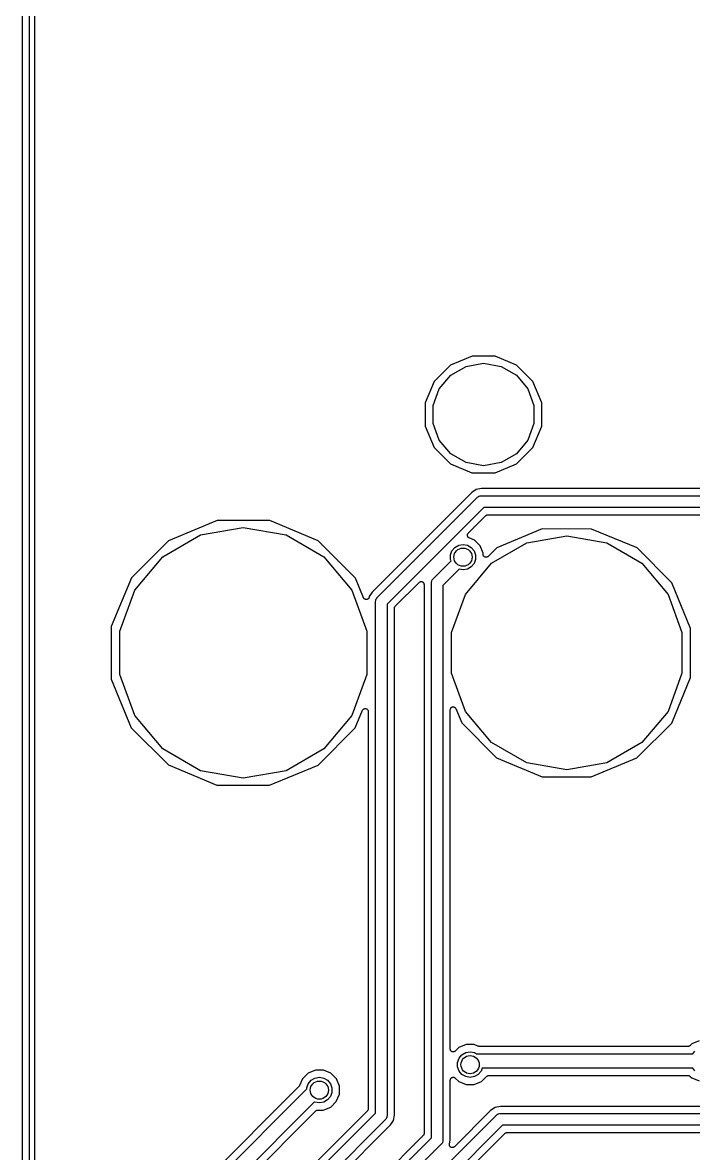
# Model space of a CAD drawing. Extents: x 51 to 137, y -158 to -25.
# Drawn here: x 50.69 to 74.08, y -91.5 to -52.08 of the extents above; entities that cross this region are included whole.
import ezdxf

# ---------------------------------------------------------------- set-up
doc = ezdxf.new("R2010")
doc.units = 0
doc.header["$MEASUREMENT"] = 0
doc.layers.add('BLACK', color=7, linetype='CONTINUOUS')

msp = doc.modelspace()

# ---------------------------------------------------------------- linework, layer by layer
at = {"layer": 'Black'}
for p, q in [((50.6857, -119.921), (50.6857, -28.1813)), ((50.9143, -28.1913), (50.9143, -119.916)), ((51.1175, -119.88), (51.1175, -28.2226)), ((66.3615, -63.7104), (65.6144, -64.0191)), ((67.1699, -63.7112), (66.3615, -63.7104)), ((67.9164, -64.0212), (67.1699, -63.7112)), ((65.6144, -64.0191), (65.0423, -64.5903)), ((65.6167, -64.3756), (66.1535, -64.0656)), ((66.1535, -64.0656), (66.7639, -63.958)), ((66.7639, -63.958), (67.3743, -64.0656)), ((67.3743, -64.0656), (67.9111, -64.3756)), ((68.4875, -64.5933), (67.9164, -64.0212)), ((65.0423, -64.5903), (64.7323, -65.3368)), ((65.2182, -64.8504), (65.6167, -64.3756)), ((67.9111, -64.3756), (68.3096, -64.8504)), ((68.7963, -65.3404), (68.4875, -64.5933)), ((65.0062, -65.4329), (65.2182, -64.8504)), ((68.3096, -64.8504), (68.5216, -65.4329)), ((64.7323, -65.3368), (64.7315, -66.1452)), ((68.7955, -66.1488), (68.7963, -65.3404)), ((65.0062, -66.0527), (65.0062, -65.4329)), ((68.5216, -65.4329), (68.5216, -66.0527)), ((64.7315, -66.1452), (65.0402, -66.8923)), ((65.2182, -66.6352), (65.0062, -66.0527)), ((68.5216, -66.0527), (68.3096, -66.6352)), ((68.4855, -66.8953), (68.7955, -66.1488)), ((65.0402, -66.8923), (65.6114, -67.4644)), ((65.6167, -67.11), (65.2182, -66.6352)), ((68.3096, -66.6352), (67.9111, -67.11)), ((67.9134, -67.4664), (68.4855, -66.8953)), ((66.1535, -67.42), (65.6167, -67.11)), ((67.9111, -67.11), (67.3743, -67.42)), ((65.6114, -67.4644), (66.3579, -67.7744)), ((66.7639, -67.5276), (66.1535, -67.42)), ((66.3579, -67.7744), (67.1663, -67.7752)), ((67.3743, -67.42), (66.7639, -67.5276)), ((67.1663, -67.7752), (67.9134, -67.4664)), ((66.354, -68.4615), (62.8819, -71.9336)), ((66.5102, -68.3571), (66.354, -68.4615)), ((66.6944, -68.3205), (66.5102, -68.3571)), ((66.6411, -68.5821), (66.6667, -68.5753)), ((66.6667, -68.5753), (66.6756, -68.5761)), ((66.6756, -68.5761), (66.6844, -68.5745)), ((66.6844, -68.5745), (74.4714, -68.5745)), ((74.3241, -68.3205), (66.6944, -68.3205)), ((63.0544, -72.1203), (66.5407, -68.634)), ((66.5407, -68.634), (66.548, -68.6289)), ((66.548, -68.6289), (66.5538, -68.622)), ((66.5538, -68.622), (66.5768, -68.6088)), ((66.5768, -68.6088), (66.5985, -68.5935)), ((66.5985, -68.5935), (66.6072, -68.5912)), ((66.6072, -68.5912), (66.6149, -68.5868)), ((66.6149, -68.5868), (66.6411, -68.5821)), ((66.7686, -68.9809), (63.4013, -72.3482)), ((66.2281, -69.8806), (66.844, -69.2647)), ((74.5556, -68.9809), (66.7686, -68.9809)), ((66.844, -69.2647), (66.8477, -69.2621)), ((66.8477, -69.2621), (66.8506, -69.2587)), ((66.8506, -69.2587), (66.862, -69.252)), ((66.862, -69.252), (66.8729, -69.2444)), ((66.8729, -69.2444), (66.8772, -69.2433)), ((66.8772, -69.2433), (66.8811, -69.241)), ((66.8811, -69.241), (66.8942, -69.2387)), ((66.8942, -69.2387), (66.907, -69.2353)), ((66.907, -69.2353), (66.9115, -69.2357)), ((66.9115, -69.2357), (66.9159, -69.2349)), ((66.9159, -69.2349), (74.5456, -69.2349)), ((57.4714, -69.4403), (55.7764, -70.1407)), ((56.8888, -69.9422), (58.3844, -69.6785)), ((59.3054, -69.4419), (57.4714, -69.4403)), ((58.3844, -69.6785), (59.88, -69.9422)), ((60.9992, -70.1452), (59.3054, -69.4419)), ((68.812, -69.7325), (67.2243, -70.3884)), ((70.5298, -69.734), (68.812, -69.7325)), ((72.1162, -70.3927), (70.5298, -69.734)), ((55.7764, -70.1407), (54.4784, -71.4364)), ((55.5737, -70.7015), (56.8888, -69.9422)), ((59.88, -69.9422), (61.1951, -70.7015)), ((62.2949, -71.4432), (60.9992, -70.1452)), ((66.1987, -69.9436), (66.2004, -69.9371)), ((66.1997, -69.9546), (66.1987, -69.9436)), ((66.1992, -69.9656), (66.1997, -69.9546)), ((66.2012, -69.972), (66.1992, -69.9656)), ((66.2004, -69.9371), (66.2007, -69.9304)), ((66.2007, -69.9304), (66.205, -69.9202)), ((66.2018, -69.9788), (66.2012, -69.972)), ((66.2064, -69.9888), (66.2018, -69.9788)), ((66.205, -69.9202), (66.2078, -69.9095)), ((66.2097, -69.9993), (66.2064, -69.9888)), ((66.2078, -69.9095), (66.2117, -69.904)), ((66.2138, -70.0046), (66.2097, -69.9993)), ((66.2117, -69.904), (66.2143, -69.8978)), ((66.2167, -70.0107), (66.2138, -70.0046)), ((66.2143, -69.8978), (66.2217, -69.8897)), ((66.2245, -70.0185), (66.2167, -70.0107)), ((66.2217, -69.8897), (66.2281, -69.8806)), ((66.2312, -70.0273), (66.2245, -70.0185)), ((66.2369, -70.0309), (66.2312, -70.0273)), ((66.2416, -70.0357), (66.2369, -70.0309)), ((66.2516, -70.0403), (66.2416, -70.0357)), ((66.2609, -70.0463), (66.2516, -70.0403)), ((66.4447, -70.1226), (66.2609, -70.0463)), ((66.641, -70.3192), (66.4447, -70.1226)), ((68.2718, -70.2177), (69.6671, -69.9717)), ((69.6671, -69.9717), (71.0624, -70.2177)), ((65.6091, -70.6369), (65.6621, -70.4913)), ((65.6621, -70.4913), (65.7617, -70.3726)), ((65.7617, -70.3726), (65.8959, -70.2951)), ((65.8959, -70.2951), (66.0485, -70.2682)), ((66.0485, -70.2682), (66.2011, -70.2951)), ((66.2011, -70.2951), (66.3353, -70.3726)), ((66.3353, -70.3726), (66.4349, -70.4913)), ((66.4349, -70.4913), (66.4879, -70.6369)), ((66.7471, -70.5761), (66.641, -70.3192)), ((67.2243, -70.3884), (66.9205, -70.6918)), ((67.0448, -70.9261), (68.2718, -70.2177)), ((71.0624, -70.2177), (72.2894, -70.9261)), ((73.3299, -71.6084), (72.1162, -70.3927)), ((54.5975, -71.8648), (55.5737, -70.7015)), ((61.1951, -70.7015), (62.1713, -71.8648)), ((65.0019, -71.4736), (65.629, -70.8466)), ((65.6091, -70.7919), (65.6091, -70.6369)), ((65.629, -70.8466), (65.6091, -70.7919)), ((66.1341, -72.0114), (67.0448, -70.9261)), ((66.4349, -70.9375), (66.3353, -71.0562)), ((66.4879, -70.7919), (66.4349, -70.9375)), ((66.4879, -70.6369), (66.4879, -70.7919)), ((66.7471, -70.6198), (66.7471, -70.5761)), ((66.7494, -70.6329), (66.7471, -70.6198)), ((66.7505, -70.6461), (66.7494, -70.6329)), ((66.7524, -70.6502), (66.7505, -70.6461)), ((66.7532, -70.6546), (66.7524, -70.6502)), ((66.7598, -70.6661), (66.7532, -70.6546)), ((66.7654, -70.6781), (66.7598, -70.6661)), ((66.7686, -70.6813), (66.7654, -70.6781)), ((66.7708, -70.6851), (66.7686, -70.6813)), ((66.781, -70.6937), (66.7708, -70.6851)), ((66.7903, -70.7031), (66.781, -70.6937)), ((66.7944, -70.705), (66.7903, -70.7031)), ((66.7978, -70.7078), (66.7944, -70.705)), ((66.8103, -70.7124), (66.7978, -70.7078)), ((66.8223, -70.718), (66.8103, -70.7124)), ((66.8268, -70.7184), (66.8223, -70.718)), ((66.831, -70.7199), (66.8268, -70.7184)), ((66.8442, -70.7199), (66.831, -70.7199)), ((66.8575, -70.7211), (66.8442, -70.7199)), ((66.8618, -70.72), (66.8575, -70.7211)), ((66.8662, -70.72), (66.8618, -70.72)), ((66.8787, -70.7154), (66.8662, -70.72)), ((66.8915, -70.712), (66.8787, -70.7154)), ((66.8952, -70.7094), (66.8915, -70.712)), ((66.8994, -70.7079), (66.8952, -70.7094)), ((66.9096, -70.6994), (66.8994, -70.7079)), ((66.9205, -70.6918), (66.9096, -70.6994)), ((72.2894, -70.9261), (73.2001, -72.0114)), ((65.9135, -71.1368), (65.3488, -71.7015)), ((66.0485, -71.1606), (65.9135, -71.1368)), ((66.2011, -71.1337), (66.0485, -71.1606)), ((66.3353, -71.0562), (66.2011, -71.1337)), ((54.4784, -71.4364), (53.7751, -73.1302)), ((62.5794, -72.1317), (62.2949, -71.4432)), ((63.6851, -72.4236), (64.515, -71.5937)), ((64.515, -71.5937), (64.5258, -71.5861)), ((64.5258, -71.5861), (64.536, -71.5776)), ((64.536, -71.5776), (64.5402, -71.576)), ((64.5402, -71.576), (64.5439, -71.5735)), ((64.5439, -71.5735), (64.5567, -71.57)), ((64.5567, -71.57), (64.5692, -71.5655)), ((64.5692, -71.5655), (64.5736, -71.5655)), ((64.5736, -71.5655), (64.5779, -71.5643)), ((64.5779, -71.5643), (64.5912, -71.5655)), ((64.5912, -71.5655), (64.6044, -71.5655)), ((64.6044, -71.5655), (64.6086, -71.567)), ((64.6086, -71.567), (64.6131, -71.5674)), ((64.6131, -71.5674), (64.6251, -71.573)), ((64.6251, -71.573), (64.6376, -71.5776)), ((64.6376, -71.5776), (64.641, -71.5804)), ((64.641, -71.5804), (64.6451, -71.5823)), ((64.6451, -71.5823), (64.6545, -71.5917)), ((64.6545, -71.5917), (64.6646, -71.6003)), ((64.6646, -71.6003), (64.6669, -71.6041)), ((64.6669, -71.6041), (64.67, -71.6073)), ((64.67, -71.6073), (64.6756, -71.6193)), ((64.6756, -71.6193), (64.6823, -71.6308)), ((64.6823, -71.6308), (64.683, -71.6352)), ((64.683, -71.6352), (64.6849, -71.6393)), ((64.6849, -71.6393), (64.6861, -71.6525)), ((64.6861, -71.6525), (64.6884, -71.6656)), ((64.6884, -71.6656), (64.6884, -90.8057)), ((64.9424, -71.6173), (64.944, -71.6085)), ((64.9424, -90.953), (64.9424, -71.6173)), ((64.9432, -71.5996), (64.95, -71.574)), ((64.944, -71.6085), (64.9432, -71.5996)), ((64.95, -71.574), (64.9547, -71.5478)), ((64.9547, -71.5478), (64.9591, -71.5401)), ((64.9591, -71.5401), (64.9614, -71.5314)), ((64.9614, -71.5314), (64.9767, -71.5097)), ((64.9767, -71.5097), (64.9899, -71.4867)), ((64.9899, -71.4867), (64.9968, -71.4809)), ((64.9968, -71.4809), (65.0019, -71.4736)), ((65.3488, -71.7015), (65.3488, -91.0372)), ((73.9858, -73.1961), (73.3299, -71.6084)), ((54.0781, -73.2919), (54.5975, -71.8648)), ((62.1713, -71.8648), (62.6907, -73.2919)), ((62.7702, -72.1236), (62.7646, -72.1343)), ((62.7709, -72.118), (62.7702, -72.1236)), ((62.773, -72.1128), (62.7709, -72.118)), ((62.7775, -72.0898), (62.773, -72.1128)), ((62.8819, -71.9336), (62.7775, -72.0898)), ((63.0493, -72.1276), (63.0544, -72.1203)), ((65.6496, -73.3428), (66.1341, -72.0114)), ((73.2001, -72.0114), (73.6846, -73.3428)), ((62.5824, -72.1365), (62.5794, -72.1317)), ((62.5843, -72.1418), (62.5824, -72.1365)), ((62.5918, -72.1513), (62.5843, -72.1418)), ((62.5984, -72.1615), (62.5918, -72.1513)), ((62.6028, -72.1649), (62.5984, -72.1615)), ((62.6063, -72.1693), (62.6028, -72.1649)), ((62.6167, -72.1756), (62.6063, -72.1693)), ((62.6263, -72.183), (62.6167, -72.1756)), ((62.6317, -72.1847), (62.6263, -72.183)), ((62.6365, -72.1876), (62.6317, -72.1847)), ((62.6484, -72.19), (62.6365, -72.1876)), ((62.66, -72.1937), (62.6484, -72.19)), ((62.6656, -72.1934), (62.66, -72.1937)), ((62.6711, -72.1945), (62.6656, -72.1934)), ((62.6831, -72.1927), (62.6711, -72.1945)), ((62.6952, -72.1921), (62.6831, -72.1927)), ((62.7004, -72.19), (62.6952, -72.1921)), ((62.706, -72.1891), (62.7004, -72.19)), ((62.7166, -72.1833), (62.706, -72.1891)), ((62.7278, -72.1787), (62.7166, -72.1833)), ((62.732, -72.1749), (62.7278, -72.1787)), ((62.7369, -72.1722), (62.732, -72.1749)), ((62.7449, -72.163), (62.7369, -72.1722)), ((62.7539, -72.1549), (62.7449, -72.163)), ((62.7565, -72.1499), (62.7539, -72.1549)), ((62.7602, -72.1456), (62.7565, -72.1499)), ((62.7646, -72.1343), (62.7602, -72.1456)), ((62.9949, -72.264), (62.9965, -72.2552)), ((62.9949, -90.0892), (62.9949, -72.264)), ((62.9957, -72.2463), (63.0025, -72.2207)), ((62.9965, -72.2552), (62.9957, -72.2463)), ((63.0025, -72.2207), (63.0072, -72.1945)), ((63.0072, -72.1945), (63.0116, -72.1868)), ((63.0116, -72.1868), (63.0139, -72.1781)), ((63.0139, -72.1781), (63.0292, -72.1564)), ((63.0292, -72.1564), (63.0424, -72.1334)), ((63.0424, -72.1334), (63.0493, -72.1276)), ((63.4013, -72.3482), (63.4013, -90.1734)), ((63.6553, -72.4955), (63.6561, -72.4911)), ((63.6553, -90.1634), (63.6553, -72.4955)), ((63.6557, -72.4866), (63.6591, -72.4738)), ((63.6561, -72.4911), (63.6557, -72.4866)), ((63.6591, -72.4738), (63.6614, -72.4607)), ((63.6614, -72.4607), (63.6637, -72.4568)), ((63.6637, -72.4568), (63.6648, -72.4525)), ((63.6648, -72.4525), (63.6724, -72.4416)), ((63.6724, -72.4416), (63.6791, -72.4302)), ((63.6791, -72.4302), (63.6825, -72.4273)), ((63.6825, -72.4273), (63.6851, -72.4236)), ((53.7751, -73.1302), (53.7735, -74.9642)), ((54.0781, -74.8105), (54.0781, -73.2919)), ((62.6907, -73.2919), (62.6907, -74.8105)), ((73.9843, -74.9139), (73.9858, -73.1961)), ((65.6496, -74.7596), (65.6496, -73.3428)), ((73.6846, -73.3428), (73.6846, -74.7596)), ((54.5975, -76.2376), (54.0781, -74.8105)), ((62.6907, -74.8105), (62.1713, -76.2376)), ((66.1341, -76.091), (65.6496, -74.7596)), ((73.6846, -74.7596), (73.2001, -76.091)), ((53.7735, -74.9642), (54.4739, -76.6592)), ((73.3256, -76.5003), (73.9843, -74.9139)), ((62.2904, -76.666), (62.5455, -76.0517)), ((62.5455, -76.0517), (62.5538, -76.0387)), ((62.5538, -76.0387), (62.5615, -76.0253)), ((62.5615, -76.0253), (62.5632, -76.0239)), ((62.5632, -76.0239), (62.5645, -76.0219)), ((62.5645, -76.0219), (62.5767, -76.0126)), ((62.5767, -76.0126), (62.5885, -76.0027)), ((62.5885, -76.0027), (62.5906, -76.0019)), ((62.5906, -76.0019), (62.5925, -76.0005)), ((62.5925, -76.0005), (62.6072, -75.9959)), ((62.6072, -75.9959), (62.6217, -75.9906)), ((62.6217, -75.9906), (62.6239, -75.9906)), ((62.6239, -75.9906), (62.6261, -75.9899)), ((62.6261, -75.9899), (62.6415, -75.9906)), ((62.6415, -75.9906), (62.6569, -75.9906)), ((62.6569, -75.9906), (62.6591, -75.9914)), ((62.6591, -75.9914), (62.6614, -75.9915)), ((62.6614, -75.9915), (62.6756, -75.9974)), ((62.6756, -75.9974), (62.6901, -76.0027)), ((62.6901, -76.0027), (62.6919, -76.0041)), ((62.6919, -76.0041), (62.694, -76.005)), ((62.694, -76.005), (62.7053, -76.0154)), ((62.7053, -76.0154), (62.7171, -76.0253)), ((62.7171, -76.0253), (62.7183, -76.0273)), ((62.7183, -76.0273), (62.72, -76.0289)), ((62.72, -76.0289), (62.7271, -76.0425)), ((62.7271, -76.0425), (62.7348, -76.0559)), ((62.7348, -76.0559), (62.7352, -76.0582)), ((62.7352, -76.0582), (62.7362, -76.0602)), ((62.7362, -76.0602), (62.7382, -76.0755)), ((65.6028, -76.0341), (65.6055, -76.0188)), ((65.6028, -87.8602), (65.6028, -76.0341)), ((65.6055, -76.0188), (65.6075, -76.0035)), ((65.6075, -76.0035), (65.6085, -76.0015)), ((65.6085, -76.0015), (65.6089, -75.9993)), ((65.6089, -75.9993), (65.6167, -75.9859)), ((65.6167, -75.9859), (65.6238, -75.9722)), ((65.6238, -75.9722), (65.6255, -75.9707)), ((65.6255, -75.9707), (65.6266, -75.9688)), ((65.6266, -75.9688), (65.6384, -75.9588)), ((65.6384, -75.9588), (65.6499, -75.9484)), ((65.6499, -75.9484), (65.6519, -75.9475)), ((65.6519, -75.9475), (65.6536, -75.9461)), ((65.6536, -75.9461), (65.6682, -75.9408)), ((65.6682, -75.9408), (65.6825, -75.9349)), ((65.6825, -75.9349), (65.6847, -75.9348)), ((65.6847, -75.9348), (65.6868, -75.934)), ((65.6868, -75.934), (65.7022, -75.934)), ((65.7022, -75.934), (65.7177, -75.9334)), ((65.7177, -75.9334), (65.7198, -75.934)), ((65.7198, -75.934), (65.722, -75.934)), ((65.722, -75.934), (65.7366, -75.9393)), ((65.7366, -75.9393), (65.7514, -75.944)), ((65.7514, -75.944), (65.7531, -75.9454)), ((65.7531, -75.9454), (65.7552, -75.9461)), ((65.7552, -75.9461), (65.7671, -75.9561)), ((65.7671, -75.9561), (65.7794, -75.9655)), ((65.7794, -75.9655), (65.7805, -75.9674)), ((65.7805, -75.9674), (65.7822, -75.9688)), ((65.7822, -75.9688), (65.79, -75.9822)), ((65.79, -75.9822), (65.7983, -75.9953)), ((65.7983, -75.9953), (66.0043, -76.494)), ((55.5737, -77.4009), (54.5975, -76.2376)), ((62.1713, -76.2376), (61.1951, -77.4009)), ((62.7382, -76.0755), (62.7409, -76.0907)), ((62.7409, -76.0907), (62.7409, -89.9419)), ((67.0448, -77.1763), (66.1341, -76.091)), ((73.2001, -76.091), (72.2894, -77.1763)), ((54.4739, -76.6592), (55.7696, -77.9572)), ((60.9924, -77.9617), (62.2904, -76.666)), ((66.0043, -76.494), (67.218, -77.7097)), ((72.1099, -77.714), (73.3256, -76.5003)), ((68.2718, -77.8847), (67.0448, -77.1763)), ((72.2894, -77.1763), (71.0624, -77.8847)), ((56.8888, -78.1602), (55.5737, -77.4009)), ((61.1951, -77.4009), (59.88, -78.1602)), ((55.7696, -77.9572), (57.4634, -78.6605)), ((59.2974, -78.6621), (60.9924, -77.9617)), ((67.218, -77.7097), (68.8044, -78.3684)), ((69.6671, -78.1307), (68.2718, -77.8847)), ((71.0624, -77.8847), (69.6671, -78.1307)), ((70.5222, -78.3699), (72.1099, -77.714)), ((58.3844, -78.4239), (56.8888, -78.1602)), ((59.88, -78.1602), (58.3844, -78.4239)), ((68.8044, -78.3684), (70.5222, -78.3699)), ((57.4634, -78.6605), (59.2974, -78.6621)), ((65.6051, -87.8732), (65.6028, -87.8602)), ((65.6062, -87.8864), (65.6051, -87.8732)), ((65.6081, -87.8905), (65.6062, -87.8864)), ((65.6089, -87.895), (65.6081, -87.8905)), ((65.8988, -87.8097), (65.7762, -87.9321)), ((66.1557, -87.7035), (65.8988, -87.8097)), ((66.4335, -87.7038), (66.1557, -87.7035)), ((66.5675, -87.7594), (66.4335, -87.7038)), ((66.5697, -87.7599), (66.5675, -87.7594)), ((66.5717, -87.761), (66.5697, -87.7599)), ((66.5869, -87.7637), (66.5717, -87.761)), ((66.6019, -87.7671), (66.5869, -87.7637)), ((66.6042, -87.7668), (66.6019, -87.7671)), ((66.6064, -87.7672), (66.6042, -87.7668)), ((73.9002, -87.7672), (66.6064, -87.7672)), ((73.9045, -87.7664), (73.9002, -87.7672)), ((73.9089, -87.7668), (73.9045, -87.7664)), ((73.9218, -87.7633), (73.9089, -87.7668)), ((73.9349, -87.761), (73.9218, -87.7633)), ((73.9387, -87.7588), (73.9349, -87.761)), ((73.943, -87.7577), (73.9387, -87.7588)), ((73.9539, -87.75), (73.943, -87.7577)), ((73.9655, -87.7434), (73.9539, -87.75)), ((73.9683, -87.74), (73.9655, -87.7434)), ((73.9719, -87.7375), (73.9683, -87.74)), ((74.0268, -87.6827), (73.9719, -87.7375)), ((74.2837, -87.5765), (74.0268, -87.6827)), ((65.6155, -87.9064), (65.6089, -87.895)), ((65.6211, -87.9184), (65.6155, -87.9064)), ((65.6243, -87.9216), (65.6211, -87.9184)), ((65.6266, -87.9255), (65.6243, -87.9216)), ((65.6367, -87.934), (65.6266, -87.9255)), ((65.6461, -87.9434), (65.6367, -87.934)), ((65.6501, -87.9453), (65.6461, -87.9434)), ((65.6536, -87.9482), (65.6501, -87.9453)), ((65.666, -87.9527), (65.6536, -87.9482)), ((65.678, -87.9583), (65.666, -87.9527)), ((65.6825, -87.9587), (65.678, -87.9583)), ((65.6868, -87.9603), (65.6825, -87.9587)), ((65.7, -87.9603), (65.6868, -87.9603)), ((65.7132, -87.9614), (65.7, -87.9603)), ((65.7175, -87.9603), (65.7132, -87.9614)), ((65.722, -87.9603), (65.7175, -87.9603)), ((65.7345, -87.9557), (65.722, -87.9603)), ((65.7473, -87.9523), (65.7345, -87.9557)), ((65.751, -87.9497), (65.7473, -87.9523)), ((65.7552, -87.9482), (65.751, -87.9497)), ((65.7653, -87.9397), (65.7552, -87.9482)), ((65.7762, -87.9321), (65.7653, -87.9397)), ((65.8546, -88.3247), (65.9076, -88.1791)), ((65.9076, -88.1791), (66.0072, -88.0604)), ((66.0072, -88.0604), (66.1414, -87.9829)), ((66.1414, -87.9829), (66.294, -87.956)), ((66.294, -87.956), (66.4466, -87.9829)), ((66.4466, -87.9829), (66.5129, -88.0212)), ((66.5129, -88.0212), (74.0615, -88.0212)), ((74.0615, -88.0212), (74.1352, -87.9334)), ((60.8979, -88.5926), (60.641, -88.6987)), ((61.1757, -88.5928), (60.8979, -88.5926)), ((61.4324, -88.6994), (61.1757, -88.5928)), ((65.8546, -88.4796), (65.8546, -88.3247)), ((65.9076, -88.6253), (65.8546, -88.4796)), ((66.0072, -88.744), (65.9076, -88.6253)), ((66.6804, -88.6253), (66.5808, -88.744)), ((66.7154, -88.5292), (66.6804, -88.6253)), ((74.0615, -88.5292), (66.7154, -88.5292)), ((74.1352, -88.617), (74.0615, -88.5292)), ((60.4444, -88.895), (60.3454, -89.1334)), ((60.641, -88.6987), (60.4444, -88.895)), ((60.5968, -89.2137), (60.6498, -89.0681)), ((60.6498, -89.0681), (60.7494, -88.9494)), ((60.7494, -88.9494), (60.8836, -88.8719)), ((60.8836, -88.8719), (61.0362, -88.845)), ((61.0362, -88.845), (61.1888, -88.8719)), ((61.1888, -88.8719), (61.323, -88.9494)), ((61.323, -88.9494), (61.4226, -89.0681)), ((61.4226, -89.0681), (61.4756, -89.2137)), ((61.6287, -88.896), (61.4324, -88.6994)), ((61.7348, -89.1529), (61.6287, -88.896)), ((65.6028, -88.944), (65.6051, -88.9309)), ((65.6028, -91.0272), (65.6028, -88.944)), ((65.6051, -88.9309), (65.6063, -88.9176)), ((65.6063, -88.9176), (65.6082, -88.9136)), ((65.6082, -88.9136), (65.6089, -88.9093)), ((65.6089, -88.9093), (65.6156, -88.8977)), ((65.6156, -88.8977), (65.6212, -88.8857)), ((65.6212, -88.8857), (65.6244, -88.8826)), ((65.6244, -88.8826), (65.6266, -88.8787)), ((65.6266, -88.8787), (65.6368, -88.8702)), ((65.6368, -88.8702), (65.6462, -88.8608)), ((65.6462, -88.8608), (65.6502, -88.8589)), ((65.6502, -88.8589), (65.6536, -88.856)), ((65.6536, -88.856), (65.6661, -88.8515)), ((65.6661, -88.8515), (65.6782, -88.8459)), ((65.6782, -88.8459), (65.6826, -88.8455)), ((65.6826, -88.8455), (65.6868, -88.844)), ((65.6868, -88.844), (65.7001, -88.844)), ((65.7001, -88.844), (65.7133, -88.8428)), ((65.7133, -88.8428), (65.7176, -88.844)), ((65.7176, -88.844), (65.722, -88.844)), ((65.722, -88.844), (65.7346, -88.8485)), ((65.7346, -88.8485), (65.7474, -88.852)), ((65.7474, -88.852), (65.751, -88.8545)), ((65.751, -88.8545), (65.7552, -88.856)), ((65.7552, -88.856), (65.7654, -88.8646)), ((65.7654, -88.8646), (65.7763, -88.8723)), ((65.7763, -88.8723), (65.8978, -88.994)), ((65.8978, -88.994), (66.1544, -89.1005)), ((66.1414, -88.8214), (66.0072, -88.744)), ((66.294, -88.8484), (66.1414, -88.8214)), ((66.4466, -88.8214), (66.294, -88.8484)), ((66.4323, -89.1008), (66.6892, -88.9947)), ((66.5808, -88.744), (66.4466, -88.8214)), ((66.6892, -88.9947), (66.8713, -88.8129)), ((66.8713, -88.8129), (66.8749, -88.8103)), ((66.8749, -88.8103), (66.8778, -88.8069)), ((66.8778, -88.8069), (66.8893, -88.8003)), ((66.8893, -88.8003), (66.9002, -88.7926)), ((66.9002, -88.7926), (66.9045, -88.7915)), ((66.9045, -88.7915), (66.9083, -88.7893)), ((66.9083, -88.7893), (66.9214, -88.787)), ((66.9214, -88.787), (66.9343, -88.7835)), ((66.9343, -88.7835), (66.9387, -88.7839)), ((66.9387, -88.7839), (66.9431, -88.7832)), ((66.9431, -88.7832), (73.9, -88.7832)), ((73.9, -88.7832), (73.9045, -88.7839)), ((73.9045, -88.7839), (73.909, -88.7836)), ((73.909, -88.7836), (73.9217, -88.787)), ((73.9217, -88.787), (73.9348, -88.7893)), ((73.9348, -88.7893), (73.9387, -88.7915)), ((73.9387, -88.7915), (73.943, -88.7927)), ((73.943, -88.7927), (73.9539, -88.8003)), ((73.9539, -88.8003), (73.9653, -88.8069)), ((73.9653, -88.8069), (73.9682, -88.8104)), ((73.9682, -88.8104), (73.9719, -88.813)), ((73.9719, -88.813), (74.0258, -88.867)), ((74.0258, -88.867), (74.2824, -88.9735)), ((60.3234, -89.1663), (55.8872, -93.6025)), ((56.0597, -93.7892), (60.5968, -89.2521)), ((60.3247, -89.1645), (60.3234, -89.1663)), ((60.3264, -89.1631), (60.3247, -89.1645)), ((60.3348, -89.1501), (60.3264, -89.1631)), ((60.3437, -89.1374), (60.3348, -89.1501)), ((60.3442, -89.1352), (60.3437, -89.1374)), ((60.3454, -89.1334), (60.3442, -89.1352)), ((60.5968, -89.2521), (60.5968, -89.2137)), ((61.4756, -89.3687), (61.4226, -89.5143)), ((61.4756, -89.2137), (61.4756, -89.3687)), ((61.628, -89.6874), (61.7346, -89.4307)), ((61.7346, -89.4307), (61.7348, -89.1529)), ((66.1544, -89.1005), (66.4323, -89.1008)), ((60.8666, -89.7007), (56.4933, -94.074)), ((60.8836, -89.7105), (60.8666, -89.7007)), ((61.0362, -89.7374), (60.8836, -89.7105)), ((61.1888, -89.7105), (61.0362, -89.7374)), ((61.323, -89.633), (61.1888, -89.7105)), ((61.4226, -89.5143), (61.323, -89.633)), ((61.4314, -89.8837), (61.628, -89.6874)), ((67.3521, -89.8572), (67.1679, -89.8938)), ((100.585, -89.8572), (67.3521, -89.8572)), ((57.3867, -93.5398), (60.9071, -90.0194)), ((62.7111, -90.0138), (58.0865, -94.6384)), ((58.1398, -94.9443), (62.9949, -90.0892)), ((60.9071, -90.0194), (60.9108, -90.0168)), ((60.9108, -90.0168), (60.9137, -90.0134)), ((60.9137, -90.0134), (60.9252, -90.0068)), ((60.9252, -90.0068), (60.936, -89.9992)), ((60.936, -89.9992), (60.9404, -89.998)), ((60.9404, -89.998), (60.9443, -89.9957)), ((60.9443, -89.9957), (60.9573, -89.9935)), ((60.9573, -89.9935), (60.9701, -89.99)), ((60.9701, -89.99), (60.9746, -89.9904)), ((60.9746, -89.9904), (60.979, -89.9897)), ((60.979, -89.9897), (61.1745, -89.9898)), ((61.1745, -89.9898), (61.4314, -89.8837)), ((62.7137, -90.0101), (62.7111, -90.0138)), ((62.7171, -90.0072), (62.7137, -90.0101)), ((62.7238, -89.9958), (62.7171, -90.0072)), ((62.7314, -89.9849), (62.7238, -89.9958)), ((62.7325, -89.9806), (62.7314, -89.9849)), ((62.7348, -89.9767), (62.7325, -89.9806)), ((62.7371, -89.9636), (62.7348, -89.9767)), ((62.7405, -89.9508), (62.7371, -89.9636)), ((62.7409, -89.9419), (62.7401, -89.9463)), ((62.7401, -89.9463), (62.7405, -89.9508)), ((63.3846, -90.2506), (63.3823, -90.2593)), ((63.389, -90.2429), (63.3846, -90.2506)), ((63.3937, -90.2167), (63.389, -90.2429)), ((63.4005, -90.1911), (63.3937, -90.2167)), ((63.4013, -90.1734), (63.3997, -90.1822)), ((63.3997, -90.1822), (63.4005, -90.1911)), ((63.4203, -93.9488), (67.1984, -90.1707)), ((63.6187, -90.3476), (63.6553, -90.1634)), ((67.0117, -89.9982), (65.7453, -91.2646)), ((67.1679, -89.8938), (67.0117, -89.9982)), ((67.1984, -90.1707), (67.2057, -90.1656)), ((67.2057, -90.1656), (67.2115, -90.1587)), ((67.2115, -90.1587), (67.2345, -90.1455)), ((67.2345, -90.1455), (67.2562, -90.1302)), ((67.2562, -90.1302), (67.2649, -90.1279)), ((67.2649, -90.1279), (67.2726, -90.1235)), ((67.2726, -90.1235), (67.2987, -90.1188)), ((67.2987, -90.1188), (67.3244, -90.112)), ((67.3244, -90.112), (67.3333, -90.1128)), ((67.3333, -90.1128), (67.3421, -90.1112)), ((67.3421, -90.1112), (100.764, -90.1112)), ((63.3418, -90.3171), (58.4243, -95.2345)), ((58.7331, -95.285), (63.5143, -90.5038)), ((63.3469, -90.3098), (63.3418, -90.3171)), ((63.3538, -90.304), (63.3469, -90.3098)), ((63.367, -90.281), (63.3538, -90.304)), ((63.3823, -90.2593), (63.367, -90.281)), ((63.5143, -90.5038), (63.5727, -90.4164)), ((63.5727, -90.4164), (63.6187, -90.3476)), ((67.4263, -90.5176), (63.7048, -94.239)), ((100.764, -90.5176), (67.4263, -90.5176)), ((64.6586, -90.8776), (62.067, -93.4692)), ((62.2395, -93.6559), (64.9424, -90.953)), ((64.0136, -94.2895), (67.5017, -90.8014)), ((64.6612, -90.8739), (64.6586, -90.8776)), ((64.6646, -90.871), (64.6612, -90.8739)), ((64.6713, -90.8596), (64.6646, -90.871)), ((64.6789, -90.8487), (64.6713, -90.8596)), ((64.68, -90.8444), (64.6789, -90.8487)), ((64.6823, -90.8405), (64.68, -90.8444)), ((64.6846, -90.8274), (64.6823, -90.8405)), ((64.688, -90.8146), (64.6846, -90.8274)), ((64.6884, -90.8057), (64.6876, -90.8101)), ((64.6876, -90.8101), (64.688, -90.8146)), ((65.3488, -91.0372), (65.3472, -91.046)), ((65.5738, -91.173), (65.6028, -91.0272)), ((67.5017, -90.8014), (67.5054, -90.7988)), ((67.5054, -90.7988), (67.5083, -90.7954)), ((67.5083, -90.7954), (67.5198, -90.7887)), ((67.5198, -90.7887), (67.5306, -90.7811)), ((67.5306, -90.7811), (67.5349, -90.78)), ((67.5349, -90.78), (67.5388, -90.7777)), ((67.5388, -90.7777), (67.5519, -90.7754)), ((67.5519, -90.7754), (67.5647, -90.772)), ((67.5647, -90.772), (67.5692, -90.7724)), ((67.5692, -90.7724), (67.5736, -90.7716)), ((67.5736, -90.7716), (100.585, -90.7716)), ((65.2893, -91.1809), (62.5864, -93.8838)), ((65.2944, -91.1736), (65.2893, -91.1809)), ((65.3013, -91.1678), (65.2944, -91.1736)), ((65.3145, -91.1448), (65.3013, -91.1678)), ((65.3298, -91.1231), (65.3145, -91.1448)), ((65.3321, -91.1144), (65.3298, -91.1231)), ((65.3365, -91.1067), (65.3321, -91.1144)), ((65.3412, -91.0806), (65.3365, -91.1067)), ((65.348, -91.0549), (65.3412, -91.0806)), ((65.3472, -91.046), (65.348, -91.0549)), ((65.5722, -91.1839), (65.5737, -91.1785)), ((65.5733, -91.1961), (65.5722, -91.1839)), ((65.573, -91.2082), (65.5733, -91.1961)), ((65.5748, -91.2135), (65.573, -91.2082)), ((65.5737, -91.1785), (65.5738, -91.173)), ((65.5753, -91.2191), (65.5748, -91.2135)), ((65.5805, -91.2301), (65.5753, -91.2191)), ((65.5844, -91.2417), (65.5805, -91.2301)), ((65.5879, -91.246), (65.5844, -91.2417)), ((65.5902, -91.2511), (65.5879, -91.246)), ((65.5988, -91.2597), (65.5902, -91.2511)), ((65.6065, -91.2692), (65.5988, -91.2597)), ((65.6112, -91.2721), (65.6065, -91.2692)), ((65.6152, -91.276), (65.6112, -91.2721)), ((65.6262, -91.2812), (65.6152, -91.276)), ((65.6366, -91.2875), (65.6262, -91.2812)), ((65.6421, -91.2886), (65.6366, -91.2875)), ((65.6472, -91.2909), (65.6421, -91.2886)), ((65.6593, -91.292), (65.6472, -91.2909)), ((65.6712, -91.2944), (65.6593, -91.292)), ((65.6767, -91.2935), (65.6712, -91.2944)), ((65.6823, -91.294), (65.6767, -91.2935)), ((65.6941, -91.2908), (65.6823, -91.294)), ((65.7061, -91.289), (65.6941, -91.2908)), ((65.711, -91.2863), (65.7061, -91.289)), ((65.7164, -91.2849), (65.711, -91.2863)), ((65.7264, -91.2779), (65.7164, -91.2849)), ((65.737, -91.272), (65.7264, -91.2779)), ((65.7407, -91.2678), (65.737, -91.272)), ((65.7453, -91.2646), (65.7407, -91.2678))]:
    msp.add_line(p, q, dxfattribs=at)
for centre in [(66.0485, -70.7144), (66.294, -88.4022), (61.0362, -89.2912)]:
    msp.add_circle(centre, 0.3175, dxfattribs=at)

doc.saveas('drawing.dxf')
